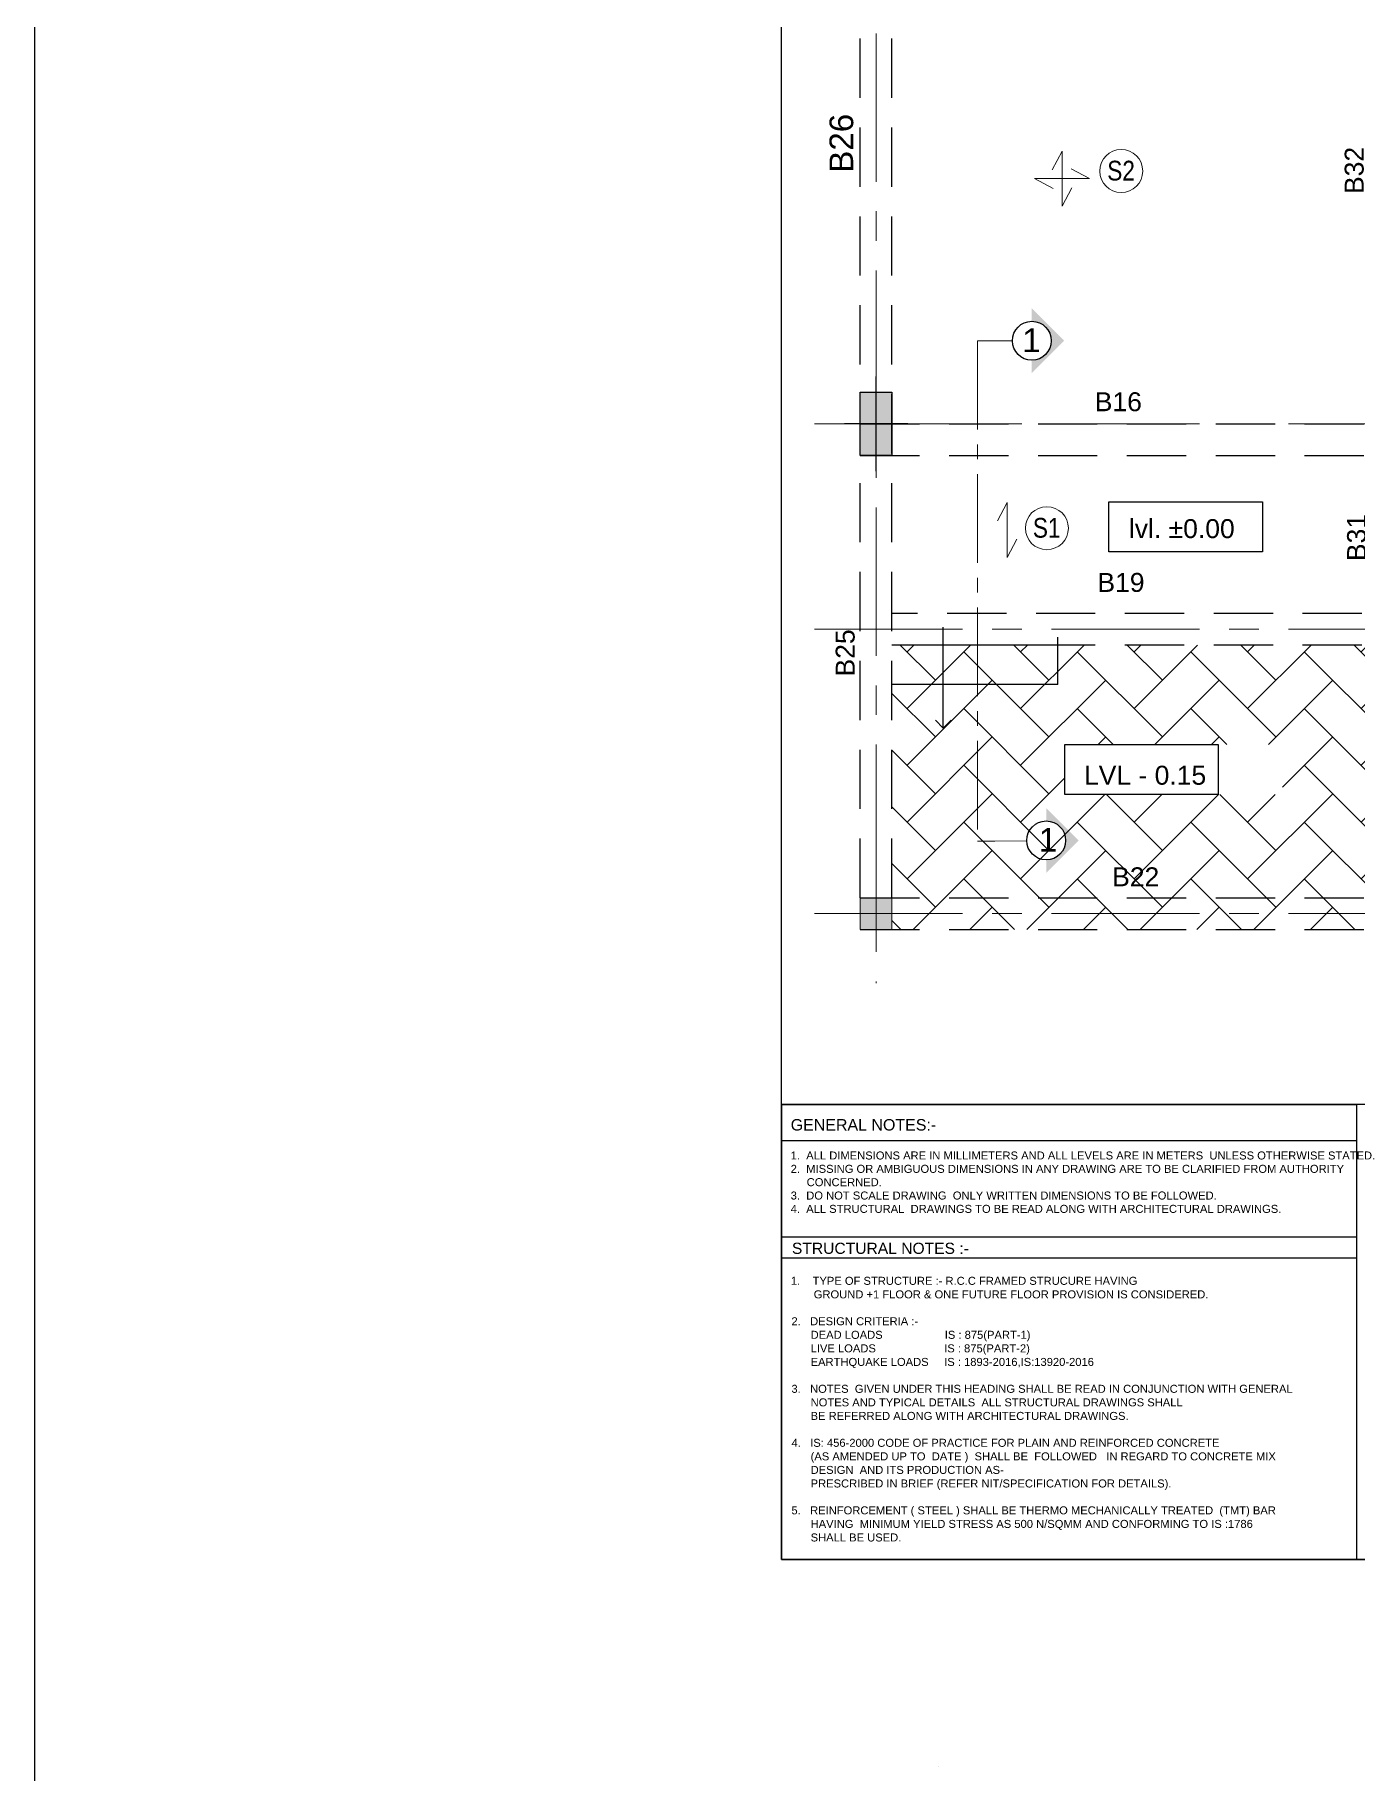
# Model space of a CAD drawing. Header units: metres. Extents: x 1689 to 2066, y 219 to 408.
# Drawn here: x 1688.97 to 1705.71, y 272.48 to 294.48 of the extents above; entities that cross this region are included whole.
import ezdxf
from ezdxf.enums import TextEntityAlignment as Align

# ---------------------------------------------------------------- set-up
doc = ezdxf.new("R2010")
doc.units = ezdxf.units.M
doc.header["$LTSCALE"] = 1.5
for name, pattern in [('CENTER', [2, 1.25, -0.25, 0.25, -0.25]), ('CENTER2', [1.125, 0.75, -0.125, 0.125, -0.125]), ('DASHED2', [0.375, 0.25, -0.125])]:
    doc.linetypes.add(name, pattern=pattern)
for name, color, linetype, lineweight in [('BEAM - STR', 150, 'DASHED2', 25), ('COL', 4, 'Continuous', 25), ('COLUMN - STR', 6, 'Continuous', 15), ('FORMAT - STR', 7, 'Continuous', 25), ('GRID - BEAM - STR', 250, 'CENTER', 18), ('GRID - COLUMN - STR', 250, 'CENTER', 18), ('LINE - SECTION - STR', 4, 'Continuous', 18), ('SLAB PROJ.', 131, 'Continuous', 9), ('SLAB PROJECTION', 157, 'Continuous', 18)]:
    doc.layers.add(name, color=color, linetype=linetype, lineweight=lineweight)
for name, color, linetype in [('COLUMN', 70, 'Continuous'), ('STAIR', 161, 'Continuous'), ('T-Text', 7, 'Continuous'), ('TXT', 7, 'Continuous')]:
    doc.layers.add(name, color=color, linetype=linetype)
doc.styles.add('ARIAL NARROW', font='ARIALN.TTF')
doc.styles.add('DIM', font='arial.ttf', dxfattribs={"width": 0.8, "height": 0.2})
doc.styles.add('PRADEEP - STR', font='swissel.ttf')
doc.styles.add('ROMAND', font='arial.ttf')
doc.styles.add('SC-BBS1', font='SansSerif')
doc.dimstyles.new('W-DIM', dxfattribs={"dimtxt": 0.125, "dimasz": 0.075, "dimexe": 0.2, "dimexo": 0.2, "dimgap": 0.04, "dimtad": 1, "dimdec": 0, "dimlfac": 1000, "dimzin": 0, "dimdsep": 46, "dimtxsty": 'DIM', "dimblk": 'OBLIQUE', "dimcen": 0.09, "dimclrt": 7, "dimadec": 0, "dimazin": 0, "dimtfac": 1, "dimtdec": 0, "dimtofl": 0, "dimtmove": 0, "dimatfit": 3, "dimldrblk": 'OPEN90', "dimfxl": 0.1, "dimtolj": 1, "dimtzin": 0, "dimarcsym": 0})

# ---------------------------------------------------------------- blocks, each defined once
blk = doc.blocks.new('A$C303548AD')
at = {"layer": 'Defpoints', "color": 1, "linetype": 'Continuous', "lineweight": 30}
blk.add_line((0, 18.435), (0, 18.435), dxfattribs=at)
blk = doc.blocks.new('_Oblique')
at = {"color": 0, "linetype": 'ByBlock', "lineweight": -2}
blk.add_line((-0.5, -0.5), (0.5, 0.5), dxfattribs=at)
blk = doc.blocks.new('_Open90')
at = {"color": 0, "linetype": 'ByBlock', "lineweight": -2}
for p, q in [((0, 0), (-1, 0)), ((-0.5, 0.5), (0, 0)), ((0, 0), (-0.5, -0.5))]:
    blk.add_line(p, q, dxfattribs=at)
blk = doc.blocks.new('0.2X0.4')
at = {"layer": 'COLUMN'}
h = blk.add_hatch(dxfattribs=at)
h.set_pattern_fill('ANGLE', color=256)
h.set_pattern_definition([(0, (-1673.224, -421.962), (0, 6.985), [5.08, -1.905]), (90, (-1673.224, -421.962), (-6.985, 4e-16), [5.08, -1.905])])
h.paths.add_polyline_path([(-0.1, 0.2), (0.1, 0.2), (0.1, -0.2), (-0.1, -0.2)])
h = blk.add_hatch(color=256, dxfattribs=at)
h.dxf.hatch_style = 1
h.paths.add_polyline_path([(-0.1, 0.2), (0.1, 0.2), (0.1, -0.2), (-0.1, -0.2)])
for p, q in [((0, -0.3), (0, 0.3)), ((0.2, 0), (-0.2, 0))]:
    blk.add_line(p, q, dxfattribs=at)
blk.add_lwpolyline([(-0.1, 0.2), (0.1, 0.2), (0.1, -0.2), (-0.1, -0.2)], close=True, dxfattribs=at)
blk = doc.blocks.new('.2  .2')
at = {"layer": 'COLUMN - STR'}
h = blk.add_hatch(dxfattribs=at)
h.set_pattern_fill('ANGLE', color=256)
h.set_pattern_definition([(0, (-1706.595, -414.999), (0, 6.985), [5.08, -1.905]), (90, (-1706.595, -414.999), (-6.985, 4e-16), [5.08, -1.905])])
h.paths.add_polyline_path([(-0.1, 0.1), (0.1, 0.1), (0.1, -0.1), (-0.1, -0.1)])
h = blk.add_hatch(color=256, dxfattribs=at)
h.dxf.hatch_style = 1
h.paths.add_polyline_path([(-0.1, 0.1), (0.1, 0.1), (0.1, -0.1), (-0.1, -0.1)])
for p, q in [((0, 0.2), (0, -0.2)), ((0.2, 0), (-0.2, 0))]:
    blk.add_line(p, q, dxfattribs=at)
blk.add_lwpolyline([(-0.1, 0.1), (0.1, 0.1), (0.1, -0.1), (-0.1, -0.1)], close=True, dxfattribs=at)
blk = doc.blocks.new('A$C38E25421')
at = {"layer": 'GRID - COLUMN - STR', "ltscale": 0.5}
for p, q in [((0.1, 0.9198), (0.1, -15.5891)), ((-0.2902, -12.0499), (10.391, -12.0499)), ((-0.2902, -13.35), (10.4278, -13.35)), ((-0.2902, -15.15), (10.4698, -15.15))]:
    blk.add_line(p, q, dxfattribs=at)
at = {"layer": 'COL'}
for name, p in [('0.2X0.4', (0.1, -12.0499)), ('.2  .2', (0.1, -15.15))]:
    blk.add_blockref(name, p, dxfattribs=at)
blk = doc.blocks.new('A$C31E926E3')
at = {"layer": 'BEAM - STR'}
for p, q in [((0, -2.8), (0, 12.25)), ((0.2, -2.8), (0.2, 12.25)), ((0, 0.2), (9, 0.2)), ((0, 0), (9, 0)), ((6.55, -1), (0.2, -1)), ((6.55, -1.2), (0.2, -1.2)), ((0, -2.8), (9, -2.8)), ((0, -3), (9, -3))]:
    blk.add_line(p, q, dxfattribs=at)
blk = doc.blocks.new('SLAB1')
at = {"layer": 'SLAB PROJ.', "color": 2}
for p, q in [((-82902, 170563), (-82902, 170886)), ((-82902, 170886), (-82845, 170778)), ((-82959, 170672), (-82902, 170563))]:
    blk.add_line(p, q, dxfattribs=at)

msp = doc.modelspace()

# ---------------------------------------------------------------- hatches: boundary and pattern name
at = {"layer": 'COL'}
h = msp.add_hatch(dxfattribs=at)
h.set_pattern_fill('AR-HBONE', color=48, scale=0.005)
h.set_pattern_definition([(45, (-202.3667, 29.4772), (7e-17, 0.71842049), [1.524, -0.508]), (135, (-202.0075, 29.83643), (7e-17, 0.71842049), [1.524, -0.508])])
h.paths.add_polyline_path([(1699.8193, 286.75795), (1712.5193, 286.75795), (1712.5193, 283.15795), (1699.8193, 283.15795)])
h.paths.add_polyline_path([(1702.0063, 284.86649), (1702.0063, 285.49894), (1704.76344, 285.49894), (1704.76344, 284.86649)], flags=16)
at = {"layer": 'LINE - SECTION - STR', "lineweight": 25}
for points in [[(1702.00014, 290.60901), (1701.59029, 291.01886), (1701.59029, 290.8551, -1), (1701.59029, 290.36292), (1701.59029, 290.19916)], [(1702.18271, 284.28451), (1701.77286, 284.69437), (1701.77286, 284.5306, -1), (1701.77286, 284.03843), (1701.77286, 283.87466)]]:
    msp.add_hatch(color=7, dxfattribs=at).paths.add_polyline_path(points)

# ---------------------------------------------------------------- linework, layer by layer
at = {"layer": 'COL'}
for points in [[(1688.96752, 408.44224), (1860.78251, 408.44224), (1860.78251, 218.96608), (1688.96752, 218.96608)], [(1698.42242, 275.18235), (1720.85788, 275.18235), (1720.85788, 280.94091), (1698.42242, 280.94091)]]:
    msp.add_lwpolyline(points, close=True, dxfattribs=at)
at = {"layer": 'COL', "elevation": 0}
for points in [[(1702.56475, 288.56949), (1704.50914, 288.56949), (1704.50914, 287.93705), (1702.56475, 287.93705)], [(1702.0063, 285.49894), (1703.95069, 285.49894), (1703.95069, 284.86649), (1702.0063, 284.86649)]]:
    msp.add_lwpolyline(points, close=True, dxfattribs=at)
at = {"layer": 'FORMAT - STR'}
for p, q in [((1698.42242, 280.94091), (1705.70133, 280.94091)), ((1698.42242, 280.94091), (1698.42242, 275.18235)), ((1705.70133, 280.94091), (1705.70133, 275.18235)), ((1698.42242, 280.48852), (1705.70133, 280.48852)), ((1698.42242, 279.26693), (1705.70133, 279.26693)), ((1698.42242, 279.00252), (1705.70133, 279.00252))]:
    msp.add_line(p, q, dxfattribs=at)
msp.add_lwpolyline([(1698.42242, 317.18235), (1728.12242, 317.18235), (1728.12242, 275.18235), (1698.42242, 275.18235)], close=True, dxfattribs=at)
at = {"layer": 'LINE - SECTION - STR', "color": 7, "linetype": 'CENTER2'}
for p, q in [((1700.9026, 290.60901), (1700.9026, 284.27397)), ((1701.1234, 290.60901), (1700.9026, 290.60901)), ((1701.1234, 290.60901), (1700.9026, 290.60901)), ((1701.3442, 290.60901), (1701.1234, 290.60901)), ((1701.3442, 290.60901), (1701.1234, 290.60901)), ((1701.3442, 290.60901), (1701.1234, 290.60901)), ((1701.3442, 290.60901), (1701.1234, 290.60901)), ((1701.5268, 284.28052, 0), (1700.9026, 284.27397, 0)), ((1701.1234, 284.27397, 0), (1700.9026, 284.27397, 0))]:
    msp.add_line(p, q, dxfattribs=at)
at = {"layer": 'LINE - SECTION - STR', "color": 7, "lineweight": 25}
for centre in [(1701.59029, 290.60901), (1701.77286, 284.28451, 0)]:
    msp.add_circle(centre, 0.24609, dxfattribs=at)
at = {"layer": 'SLAB PROJECTION', "color": 22, "linetype": 'ByBlock'}
for centre in [(1702.72247, 292.75749, 0), (1701.78088, 288.23669, 0)]:
    msp.add_circle(centre, 0.27216, dxfattribs=at)
at = {"layer": 'STAIR', "color": 6}
for p, q in [((1701.9193, 286.75795, 0), (1699.8193, 286.75795, 0)), ((1701.9193, 286.25795, 0), (1701.9193, 286.85795, 0)), ((1701.9193, 286.25795, 0), (1699.82178, 286.25795, 0))]:
    msp.add_line(p, q, dxfattribs=at)

# ---------------------------------------------------------------- block references
at = {"layer": 'BEAM - STR', "xscale": 2, "yscale": 2, "zscale": 2}
msp.add_blockref('A$C31E926E3', (1699.4193, 289.15795, 0), dxfattribs=at)
at = {"layer": 'COL', "xscale": 2, "yscale": 2, "zscale": 2}
for name, p in [('A$C38E25421', (1699.4193, 313.65795, 0)), ('A$C303548AD', (1700.40617, 235.69939))]:
    msp.add_blockref(name, p, dxfattribs=at)
at = {"layer": 'SLAB PROJECTION', "color": 2, "linetype": 'ByBlock', "lineweight": 30, "xscale": -0.00216, "yscale": 0.00216, "zscale": 0.00216}
for p, rotation in [((1881.04094, 661.42584, 0), 180), ((1333.20732, 471.72935, 0), 270), ((1880.34751, 656.97965, 0), 180)]:
    msp.add_blockref('SLAB1', p, dxfattribs=dict(at, rotation=rotation))

# ---------------------------------------------------------------- texts
at = {"layer": 'BEAM - STR', "color": 4, "style": 'SC-BBS1'}
for s, height, p in [('B26', 0.3, (1699.4193, 293.10818, 0)), ('B32', 0.24, (1705.86344, 292.76474, 0)), ('B31', 0.24, (1705.89364, 288.11824, 0)), ('B25', 0.24, (1699.4193, 286.65818, 0))]:
    msp.add_text(s, height=height, rotation=90, dxfattribs=at).set_placement(p, align=Align.BOTTOM_CENTER)
for s, p in [('B16', (1702.68573, 289.64508, 0)), ('B19', (1702.7193, 287.35818, 0)), ('B22', (1702.9057, 283.63208, 0))]:
    msp.add_text(s, height=0.24, dxfattribs=at).set_placement(p, align=Align.BOTTOM_CENTER)
for s, p in [('lvl. %%P0.00', (1702.81976, 288.11107, 0)), ('LVL - 0.15', (1702.25102, 284.98986, 0))]:
    msp.add_text(s, height=0.24, dxfattribs=at).set_placement(p)
at = {"layer": 'FORMAT - STR', "style": 'PRADEEP - STR'}
for s, p in [('1.    TYPE OF STRUCTURE :- R.C.C FRAMED STRUCURE HAVING', (1698.53961, 278.65983)), ('       GROUND +1 FLOOR & ONE FUTURE FLOOR PROVISION IS CONSIDERED.', (1698.55407, 278.48831)), ('2.   DESIGN CRITERIA :-', (1698.54722, 278.14793)), ('      DEAD LOADS                    IS : 875(PART-1)', (1698.55407, 277.9764)), ('      LIVE LOADS                      IS : 875(PART-2)', (1698.55407, 277.80488)), ('      EARTHQUAKE LOADS     IS : 1893-2016,IS:13920-2016', (1698.55407, 277.63335)), ('3.   NOTES  GIVEN UNDER THIS HEADING SHALL BE READ IN CONJUNCTION WITH GENERAL', (1698.54715, 277.29297)), ('      NOTES AND TYPICAL DETAILS  ALL STRUCTURAL DRAWINGS SHALL', (1698.55407, 277.12145)), ('      BE REFERRED ALONG WITH ARCHITECTURAL DRAWINGS.', (1698.55407, 276.94992)), ('4.   IS: 456-2000 CODE OF PRACTICE FOR PLAIN AND REINFORCED CONCRETE', (1698.54845, 276.60955)), ('      (AS AMENDED UP TO  DATE )  SHALL BE  FOLLOWED   IN REGARD TO CONCRETE MIX', (1698.55407, 276.43802)), ('      DESIGN  AND ITS PRODUCTION AS-', (1698.55407, 276.2665)), ('      PRESCRIBED IN BRIEF (REFER NIT/SPECIFICATION FOR DETAILS).', (1698.55407, 276.09497)), ('5.   REINFORCEMENT ( STEEL ) SHALL BE THERMO MECHANICALLY TREATED  (TMT) BAR', (1698.54722, 275.75459)), ('      SHALL BE USED.', (1698.55407, 275.41154)), ('      HAVING  MINIMUM YIELD STRESS AS 500 N/SQMM AND CONFORMING TO IS :1786', (1698.55407, 275.58307))]:
    msp.add_text(s, height=0.1013122, dxfattribs=at).set_placement(p)
at = {"layer": 'GRID - BEAM - STR', "color": 4, "linetype": 'Continuous', "lineweight": 15, "style": 'PRADEEP - STR'}
for p in [(1701.58616, 290.46461), (1701.79534, 284.14287)]:
    msp.add_text('1', height=0.3, dxfattribs=at).set_placement(p, align=Align.CENTER)
at = {"layer": 'SLAB PROJECTION', "color": 2, "style": 'ARIAL NARROW'}
for s, p in [('S2', (1702.7206, 292.76242, 0)), ('S1', (1701.77901, 288.24163, 0))]:
    msp.add_text(s, height=0.25, dxfattribs=at).set_placement(p, align=Align.MIDDLE)
at = {"layer": 'T-Text', "style": 'ROMAND'}
msp.add_text('STRUCTURAL NOTES :- ', height=0.1415157, dxfattribs=at).set_placement((1698.55326, 279.05133))
at = {"layer": 'T-Text', "insert": (1698.53763, 280.75761), "char_height": 0.1013122, "width": 7.2980023, "attachment_point": 1, "style": 'PRADEEP - STR'}
msp.add_mtext('{\\H1.4286x;GENERAL NOTES:-  }\\P\\P\\pxi-2,l2;1.  ALL DIMENSIONS ARE IN MILLIMETERS AND ALL LEVELS ARE IN METERS  UNLESS OTHERWISE STATED. \\P2.  MISSING OR AMBIGUOUS DIMENSIONS IN ANY DRAWING ARE TO BE CLARIFIED FROM AUTHORITY CONCERNED. \\P\\pi0,l0;3.  DO NOT SCALE DRAWING  ONLY WRITTEN DIMENSIONS TO BE FOLLOWED. \\P4.  ALL STRUCTURAL  DRAWINGS TO BE READ ALONG WITH ARCHITECTURAL DRAWINGS.', dxfattribs=at)

# ---------------------------------------------------------------- leaders
at = {"layer": 'TXT'}
msp.add_leader([(1700.46899, 285.70539, 0), (1700.46899, 286.98392, 0)], dimstyle='W-DIM', override={"dimasz": 0.2}, dxfattribs=at)

doc.saveas('drawing.dxf')
